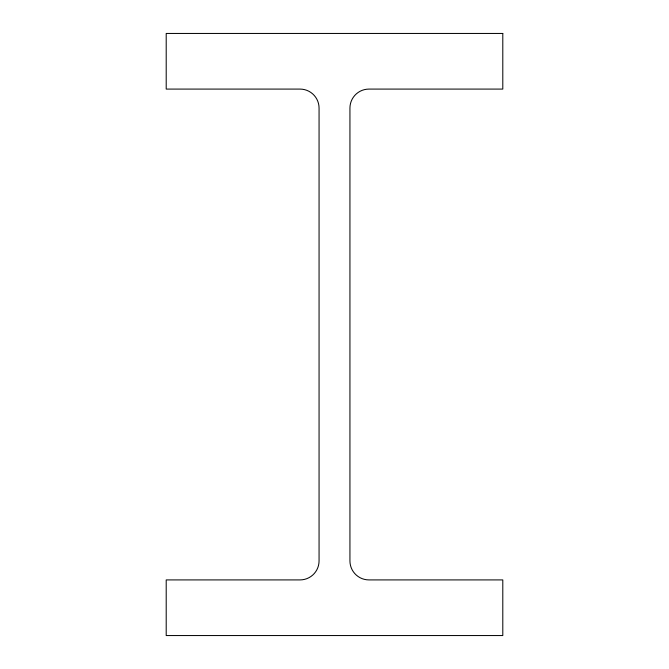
<?xml version="1.0" encoding="UTF-8"?>
<svg xmlns="http://www.w3.org/2000/svg" width="669" height="669" viewBox="0 0 669 669"><rect width="100%" height="100%" fill="white"/><g stroke="black" fill="none" stroke-linecap="round" stroke-linejoin="round"><path stroke-width="1" d="M502.795 33.45L166.205 33.45L166.205 89.086L300.038 89.086A19.025 19.025 0 0 1 319.063 108.11L319.063 560.89A19.025 19.025 0 0 1 300.038 579.914L166.205 579.914L166.205 635.55L502.795 635.55L502.795 579.914L368.962 579.914A19.025 19.025 0 0 1 349.937 560.89L349.937 108.11A19.025 19.025 0 0 1 368.962 89.086L502.795 89.086L502.795 33.45"/></g></svg>
